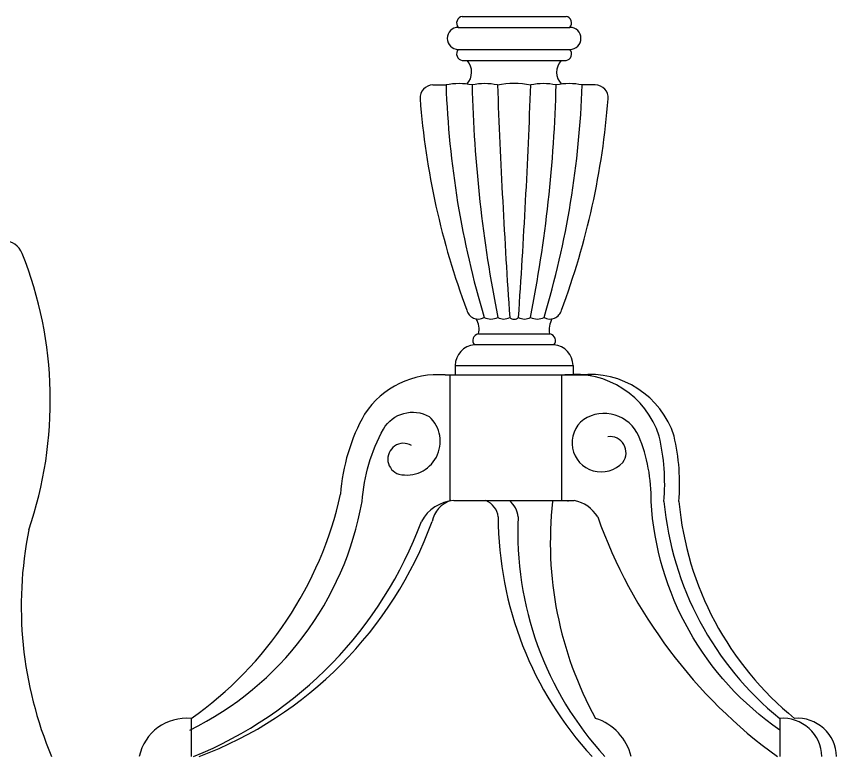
# Model space of a CAD drawing. Header units: inches. Extents: x 10 to 52.5, y 12.2 to 37.
# Drawn here: x 17.689 to 18.325, y 13.032 to 13.606 of the extents above; entities that cross this region are included whole.
import ezdxf

# ---------------------------------------------------------------- set-up
doc = ezdxf.new("R2010")
doc.units = ezdxf.units.IN
doc.header["$MEASUREMENT"] = 0
doc.layers.add('02', color=2, linetype='Continuous')
doc.layers.add('4', color=4, linetype='Continuous')

msp = doc.modelspace()

# ---------------------------------------------------------------- linework, layer by layer
at = {"layer": '02'}
for p, q in [((18.03475, 13.60646), (18.11535, 13.60646)), ((18.03168, 13.59791), (18.11842, 13.59791)), ((18.03155, 13.58065), (18.11855, 13.58065)), ((18.03475, 13.57226), (18.11535, 13.57226)), ((18.01202, 13.55323), (18.02217, 13.55323)), ((18.04244, 13.55323), (18.04249, 13.55323)), ((18.10766, 13.55323), (18.10761, 13.55323)), ((18.13808, 13.55323), (18.12793, 13.55323)), ((18.04727, 13.36003), (18.10283, 13.36003)), ((18.1059, 13.35148), (18.0442, 13.35148)), ((18.02929, 13.33549), (18.1208, 13.33549)), ((18.02929, 13.33549), (18.02929, 13.32819)), ((18.1208, 13.33549), (18.1208, 13.32819)), ((18.02158, 13.32819), (18.13474, 13.32819)), ((18.02522, 13.32819), (18.02522, 13.23069)), ((18.11178, 13.32819), (18.11178, 13.23069)), ((18.02831, 13.23069), (18.12178, 13.23069)), ((17.82428, 13.06165), (17.82428, 13.03204)), ((18.28126, 13.06165), (18.28126, 13.03204))]:
    msp.add_line(p, q, dxfattribs=at)
for centre, radius, start, end in [((18.03561, 13.60132), 0.00521, 99.509, 220.98449), ((18.11449, 13.60132), 0.00521, 319.01551, 80.491), ((18.03168, 13.58936), 0.00855, 90, 270), ((18.11842, 13.58936), 0.00855, 270, 90), ((18.03561, 13.57739), 0.00521, 139.01551, 260.491), ((18.11449, 13.57739), 0.00521, 279.509, 40.98449), ((18.02852, 13.56311), 0.01353, 316.36616, 42.32904), ((18.12157, 13.56311), 0.01353, 137.67096, 223.63384), ((18.01202, 13.54323), 0.01, 90, 184.37212), ((18.0323, 13.50475), 0.04953, 78.19078, 101.80922), ((18.05229, 13.50793), 0.04635, 77.78406, 102.21594), ((18.07507, 13.47877), 0.07557, 80.15055, 99.84945), ((18.0978, 13.50793), 0.04635, 77.78406, 102.21594), ((18.11779, 13.50475), 0.04953, 78.19078, 101.80922), ((18.13808, 13.54323), 0.01, 355.62788, 90), ((18.59601, 13.58788), 0.5957, 184.37212, 200.57663), ((17.55409, 13.58788), 0.5957, 339.42337, 355.62788), ((17.67885, 13.41688), 0.01538, 21.60937, 90), ((17.40494, 13.30839), 0.31, 341.10836, 21.60937), ((18.04712, 13.38064), 0.00906, 193.58695, 300.92784), ((18.10298, 13.38064), 0.00906, 239.07216, 346.41305), ((18.03116, 13.36346), 0.01666, 348.23883, 29.646), ((18.05708, 13.38336), 0.01175, 243.17359, 296.82641), ((18.067, 13.3805), 0.00892, 238.79878, 301.21167), ((18.07505, 13.37622), 0.00479, 224.31291, 315.68709), ((18.0831, 13.3805), 0.00892, 238.78833, 301.20122), ((18.09302, 13.38336), 0.01175, 243.17359, 296.82641), ((18.11893, 13.36346), 0.01666, 150.354, 191.76117), ((18.04813, 13.35489), 0.00521, 99.509, 220.98449), ((18.10197, 13.35489), 0.00521, 319.01551, 80.491), ((18.04535, 13.33547), 0.01605, 94.10014, 179.92615), ((18.10475, 13.33547), 0.01605, 0.07385, 85.89986), ((18.0158, 13.26028), 0.06815, 85.13743, 146.53632), ((18.12208, 13.25969), 0.06892, 17.86225, 96.2725), ((18.13367, 13.25969), 0.06892, 17.86225, 96.2725), ((18.08673, 13.22564), 0.14678, 150.52515, 176.09334), ((18.02599, 13.24342), 0.16595, 355.36498, 13.0255), ((18.03758, 13.24342), 0.16595, 355.36498, 13.0255), ((17.65803, 13.29817), 0.2891, 305.10314, 347.50958), ((18.03033, 13.19975), 0.031, 93.7314, 151.57274), ((18.03228, 13.21028), 0.02137, 107.2088, 168.57235), ((18.04752, 13.21651), 0.0152, 5.75234, 68.8179), ((18.05924, 13.21615), 0.01903, 5.67729, 49.78386), ((18.38655, 13.19835), 0.28342, 173.5852, 208.83731), ((17.95158, 13.24342), 0.16595, 355.36498, 355.59877), ((18.11678, 13.20417), 0.02699, 30.92569, 79.31972), ((18.43615, 13.25248), 0.24578, 185.24547, 230.93583), ((18.44774, 13.25248), 0.24578, 185.24547, 230.93583), ((17.70757, 13.32405), 0.31515, 292.09358, 339.6602), ((17.72161, 13.32081), 0.30861, 290.65804, 339.85179), ((18.33837, 13.21883), 0.27573, 180.16393, 222.64274), ((18.33541, 13.206), 0.25751, 177.32102, 222.49539), ((18.51019, 13.35044), 0.39323, 199.67697, 234.06817), ((17.99305, 13.14875), 0.30071, 168.63444, 202.8379), ((17.82072, 13.02419), 0.03762, 84.57313, 167.96109), ((18.12586, 13.02224), 0.04131, 13.71918, 72.51209), ((18.28368, 13.03144), 0.0303, 1.13013, 94.57914), ((18.29513, 13.03144), 0.0303, 1.13013, 94.57914)]:
    msp.add_arc(centre, radius, start, end, dxfattribs=at)
at = {"layer": '4'}
for points in [[(17.82322, 13.05261, 0.23941), (17.957, 13.23001, -0.107534), (17.97358, 13.28622, -0.412212), (18.00919, 13.29587)], [(18.28126, 13.05261, -0.230585), (18.1814, 13.23001, 0.10391), (18.17181, 13.28083, 0.460325), (18.12907, 13.29362)]]:
    msp.add_lwpolyline(points, format="xyb", dxfattribs=at)
for centre, radius, start, end in [((18.7399, 13.57844), 0.71818, 182.01181, 196.63266), ((19.09667, 13.5785), 1.05454, 181.3733, 191.24437), ((23.77389, 13.76446), 5.71569, 182.11793, 183.92845), ((12.37621, 13.76446), 5.71569, 356.07155, 357.88207), ((17.05342, 13.5785), 1.05454, 348.75563, 358.6267), ((17.4102, 13.57844), 0.71818, 343.36734, 357.98819), ((17.9916, 13.27662), 0.02608, 256.80141, 47.58827), ((18.14263, 13.27555), 0.02259, 126.8703, 317.84402), ((18.14952, 13.26796), 0.01243, 322.48867, 98.03677), ((17.98921, 13.26294), 0.01224, 60.13886, 253.06607)]:
    msp.add_arc(centre, radius, start, end, dxfattribs=at)

doc.saveas('drawing.dxf')
